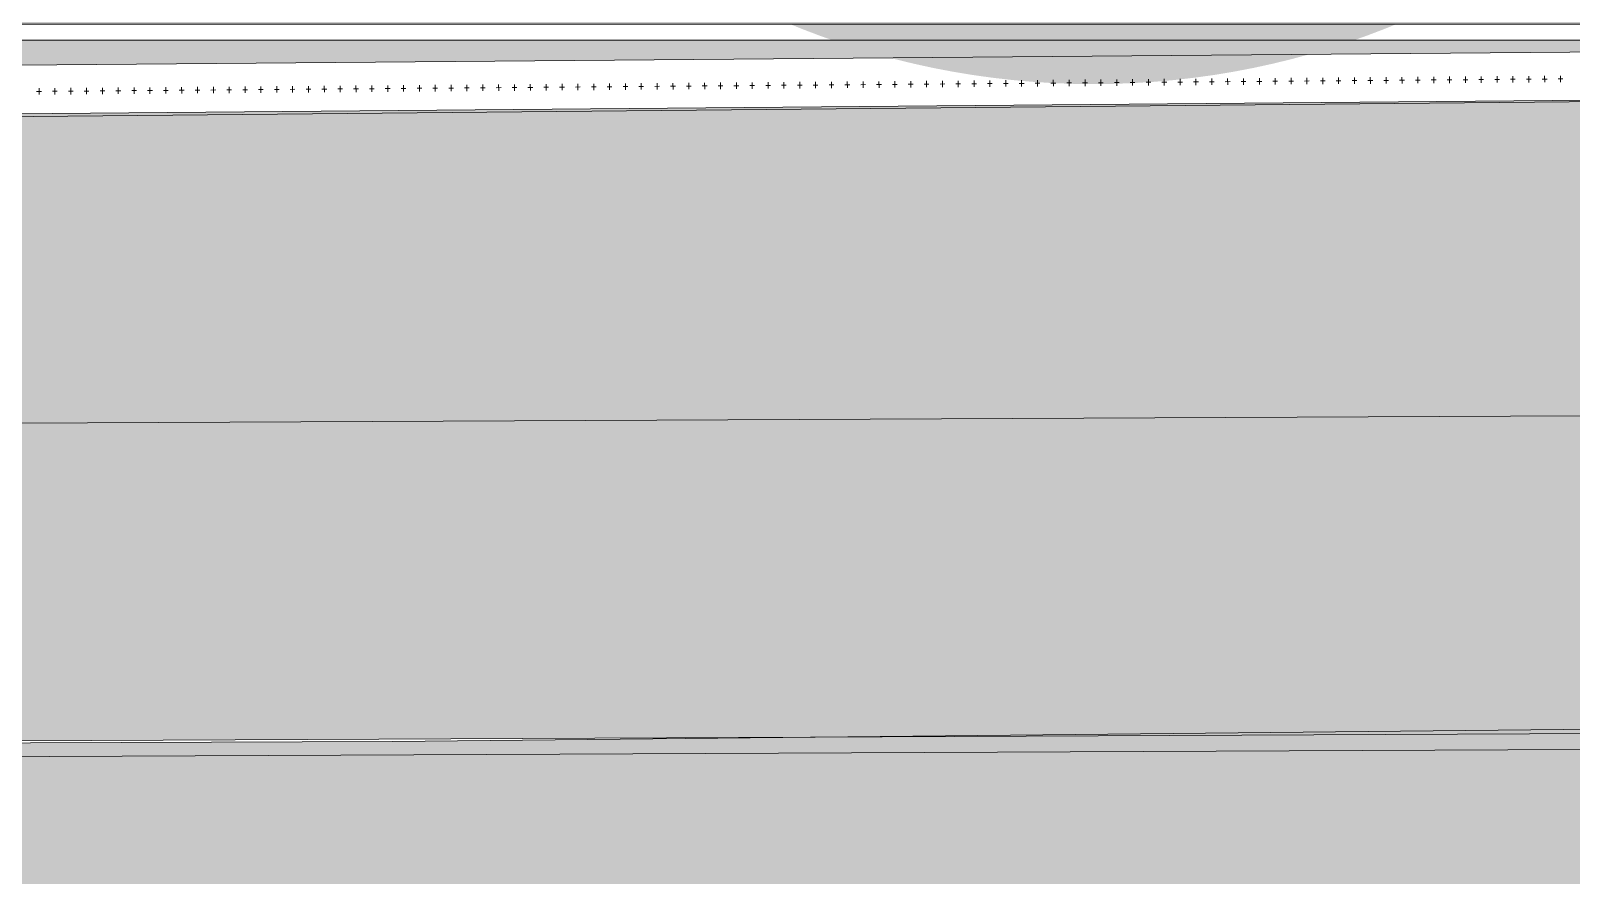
# Model space of a CAD drawing. Header units: millimetres. Extents: x 141848 to 1648660, y -465012 to -151356.
# Drawn here: x 451871 to 461567, y -276038 to -270728 of the extents above; entities that cross this region are included whole.
import ezdxf

# ---------------------------------------------------------------- set-up
doc = ezdxf.new("R2010")
doc.units = ezdxf.units.MM
doc.header["$MEASUREMENT"] = 0
doc.linetypes.add('Wipeout_Contour', pattern=[1000, 0, -1000])
for name, color, linetype in [('Divers - Dessin général', 7, 'Continuous'), ('Sols_ Dalles', 7, 'Continuous'), ('Structure - Murs extérieurs', 7, 'Continuous'), ('TopoAlt', 7, 'Continuous')]:
    doc.layers.add(name, color=color, linetype=linetype)

# ---------------------------------------------------------------- blocks, each defined once
blk = doc.blocks.new('Garde-corps_3_1')
at = {"color": 7, "linetype": 'Continuous', "lineweight": 5}
for p, q in [((451922.9, -271089.3), (451923.3, -271129.3)), ((452022.7, -271088.5), (452023, -271128.5)), ((452122.4, -271087.7), (452122.8, -271127.7)), ((452222.2, -271086.9), (452222.5, -271126.9)), ((452321.9, -271086.1), (452322.3, -271126.1)), ((452421.7, -271085.2), (452422, -271125.2)), ((452521.5, -271084.4), (452521.8, -271124.4)), ((452621.2, -271083.6), (452621.5, -271123.6)), ((452721, -271082.8), (452721.3, -271122.8)), ((452820.7, -271082), (452821.1, -271122)), ((452920.5, -271081.1), (452920.8, -271121.1)), ((453020.2, -271080.3), (453020.6, -271120.3)), ((453120, -271079.5), (453120.3, -271119.5)), ((453219.8, -271078.7), (453220.1, -271118.7)), ((453319.5, -271077.9), (453319.8, -271117.9)), ((453419.3, -271077), (453419.6, -271117)), ((453519, -271076.2), (453519.3, -271116.2)), ((453618.8, -271075.4), (453619.1, -271115.4)), ((453718.5, -271074.6), (453718.9, -271114.6)), ((453818.3, -271073.8), (453818.6, -271113.8)), ((453918, -271072.9), (453918.4, -271112.9)), ((454033, -271092), (454003, -271092.2)), ((454017.8, -271072.1), (454018.1, -271112.1)), ((454132.7, -271091.2), (454102.7, -271091.4)), ((454117.6, -271071.3), (454117.9, -271111.3)), ((454232.5, -271090.4), (454202.5, -271090.6)), ((454217.3, -271070.5), (454217.6, -271110.5)), ((454332.2, -271089.5), (454302.2, -271089.8)), ((454317.1, -271069.7), (454317.4, -271109.7)), ((454432, -271088.7), (454402, -271089)), ((454416.8, -271068.8), (454417.2, -271108.8)), ((454531.7, -271087.9), (454501.7, -271088.1)), ((454516.6, -271068), (454516.9, -271108)), ((454631.5, -271087.1), (454601.5, -271087.3)), ((454616.3, -271067.2), (454616.7, -271107.2)), ((454731.3, -271086.3), (454701.3, -271086.5)), ((454716.1, -271066.4), (454716.4, -271106.4)), ((454831, -271085.4), (454801, -271085.7)), ((454815.8, -271065.6), (454816.2, -271105.6)), ((454930.8, -271084.6), (454900.8, -271084.9)), ((454915.6, -271064.7), (454915.9, -271104.7)), ((455030.5, -271083.8), (455000.5, -271084)), ((455015.4, -271063.9), (455015.7, -271103.9)), ((455130.3, -271083), (455100.3, -271083.2)), ((455115.1, -271063.1), (455115.4, -271103.1)), ((455230, -271082.2), (455200, -271082.4)), ((455214.9, -271062.3), (455215.2, -271102.3)), ((455329.8, -271081.3), (455299.8, -271081.6)), ((455314.6, -271061.5), (455315, -271101.5)), ((455429.5, -271080.5), (455399.5, -271080.8)), ((455414.4, -271060.6), (455414.7, -271100.6)), ((455529.3, -271079.7), (455499.3, -271080)), ((455514.1, -271059.8), (455514.5, -271099.8)), ((455629.1, -271078.9), (455599.1, -271079.1)), ((455613.9, -271059), (455614.2, -271099)), ((455728.8, -271078.1), (455698.8, -271078.3)), ((455713.7, -271058.2), (455714, -271098.2)), ((455828.6, -271077.2), (455798.6, -271077.5)), ((455813.4, -271057.4), (455813.7, -271097.4)), ((455928.3, -271076.4), (455898.3, -271076.7)), ((455913.2, -271056.6), (455913.5, -271096.6)), ((456028.1, -271075.6), (455998.1, -271075.9)), ((456012.9, -271055.7), (456013.2, -271095.7)), ((456127.8, -271074.8), (456097.8, -271075)), ((456112.7, -271054.9), (456113, -271094.9)), ((456227.6, -271074), (456197.6, -271074.2)), ((456212.4, -271054.1), (456212.8, -271094.1)), ((456327.3, -271073.1), (456297.4, -271073.4)), ((456312.2, -271053.3), (456312.5, -271093.3)), ((456427.1, -271072.3), (456397.1, -271072.6)), ((456411.9, -271052.5), (456412.3, -271092.5)), ((456526.9, -271071.5), (456496.9, -271071.8)), ((456511.7, -271051.6), (456512, -271091.6)), ((456626.6, -271070.7), (456596.6, -271070.9)), ((456611.5, -271050.8), (456611.8, -271090.8)), ((456726.4, -271069.9), (456696.4, -271070.1)), ((456711.2, -271050), (456711.5, -271090)), ((456826.1, -271069.1), (456796.1, -271069.3)), ((456811, -271049.2), (456811.3, -271089.2)), ((456925.9, -271068.2), (456895.9, -271068.5)), ((456910.7, -271048.4), (456911.1, -271088.4)), ((457025.6, -271067.4), (456995.6, -271067.7)), ((457010.5, -271047.5), (457010.8, -271087.5)), ((457125.4, -271066.6), (457095.4, -271066.8)), ((457110.2, -271046.7), (457110.6, -271086.7)), ((457225.2, -271065.8), (457195.2, -271066)), ((457210, -271045.9), (457210.3, -271085.9)), ((457324.9, -271065), (457294.9, -271065.2)), ((457309.7, -271045.1), (457310.1, -271085.1)), ((457424.7, -271064.1), (457394.7, -271064.4)), ((457409.5, -271044.3), (457409.8, -271084.3)), ((457524.4, -271063.3), (457494.4, -271063.6)), ((457509.3, -271043.4), (457509.6, -271083.4)), ((457624.2, -271062.5), (457594.2, -271062.7)), ((457609, -271042.6), (457609.3, -271082.6)), ((457723.9, -271061.7), (457693.9, -271061.9)), ((457708.8, -271041.8), (457709.1, -271081.8)), ((457823.7, -271060.9), (457793.7, -271061.1)), ((457808.5, -271041), (457808.9, -271081)), ((457923.4, -271060), (457893.4, -271060.3)), ((457908.3, -271040.2), (457908.6, -271080.2)), ((458023.2, -271059.2), (457993.2, -271059.5)), ((458008, -271039.3), (458008.4, -271079.3)), ((458123, -271058.4), (458093, -271058.6)), ((458107.8, -271038.5), (458108.1, -271078.5)), ((458222.7, -271057.6), (458192.7, -271057.8)), ((458207.5, -271037.7), (458207.9, -271077.7)), ((458322.5, -271056.8), (458292.5, -271057)), ((458307.3, -271036.9), (458307.6, -271076.9)), ((458422.2, -271055.9), (458392.2, -271056.2)), ((458407.1, -271036.1), (458407.4, -271076.1)), ((458522, -271055.1), (458492, -271055.4)), ((458506.8, -271035.2), (458507.1, -271075.2)), ((458621.7, -271054.3), (458591.7, -271054.5)), ((458606.6, -271034.4), (458606.9, -271074.4)), ((458721.5, -271053.5), (458691.5, -271053.7)), ((458706.3, -271033.6), (458706.7, -271073.6)), ((458821.2, -271052.7), (458791.3, -271052.9)), ((458806.1, -271032.8), (458806.4, -271072.8)), ((458921, -271051.8), (458891, -271052.1)), ((458905.8, -271032), (458906.2, -271072)), ((459020.8, -271051), (458990.8, -271051.3)), ((459005.6, -271031.1), (459005.9, -271071.1)), ((459120.5, -271050.2), (459090.5, -271050.5)), ((459105.4, -271030.3), (459105.7, -271070.3)), ((459220.3, -271049.4), (459190.3, -271049.6)), ((459205.1, -271029.5), (459205.4, -271069.5)), ((459320, -271048.6), (459290, -271048.8)), ((459304.9, -271028.7), (459305.2, -271068.7)), ((459419.8, -271047.7), (459389.8, -271048)), ((459404.6, -271027.9), (459405, -271067.9)), ((459519.5, -271046.9), (459489.5, -271047.2)), ((459504.4, -271027), (459504.7, -271067)), ((459619.3, -271046.1), (459589.3, -271046.4)), ((459604.1, -271026.2), (459604.5, -271066.2)), ((459719.1, -271045.3), (459689.1, -271045.5)), ((459703.9, -271025.4), (459704.2, -271065.4)), ((459818.8, -271044.5), (459788.8, -271044.7)), ((459803.6, -271024.6), (459804, -271064.6)), ((459918.6, -271043.6), (459888.6, -271043.9)), ((459903.4, -271023.8), (459903.7, -271063.8)), ((460018.3, -271042.8), (459988.3, -271043.1)), ((460003.2, -271023), (460003.5, -271063)), ((460118.1, -271042), (460088.1, -271042.3)), ((460102.9, -271022.1), (460103.2, -271062.1)), ((460217.8, -271041.2), (460187.8, -271041.4)), ((460202.7, -271021.3), (460203, -271061.3)), ((460317.6, -271040.4), (460287.6, -271040.6)), ((460302.4, -271020.5), (460302.8, -271060.5)), ((460417.3, -271039.6), (460387.3, -271039.8)), ((460402.2, -271019.7), (460402.5, -271059.7)), ((460517.1, -271038.7), (460487.1, -271039)), ((460501.9, -271018.9), (460502.3, -271058.9)), ((460616.9, -271037.9), (460586.9, -271038.2)), ((460601.7, -271018), (460602, -271058)), ((460716.6, -271037.1), (460686.6, -271037.3)), ((460701.4, -271017.2), (460701.8, -271057.2)), ((460816.4, -271036.3), (460786.4, -271036.5)), ((460801.2, -271016.4), (460801.5, -271056.4)), ((460916.1, -271035.5), (460886.1, -271035.7)), ((460901, -271015.6), (460901.3, -271055.6)), ((461015.9, -271034.6), (460985.9, -271034.9)), ((461000.7, -271014.8), (461001, -271054.8)), ((461115.6, -271033.8), (461085.6, -271034.1)), ((461100.5, -271013.9), (461100.8, -271053.9)), ((461215.4, -271033), (461185.4, -271033.2)), ((461200.2, -271013.1), (461200.6, -271053.1)), ((461315.1, -271032.2), (461285.2, -271032.4)), ((461300, -271012.3), (461300.3, -271052.3)), ((461414.9, -271031.4), (461384.9, -271031.6)), ((461399.7, -271011.5), (461400.1, -271051.5)), ((461514.7, -271030.5), (461484.7, -271030.8)), ((461499.5, -271010.7), (461499.8, -271050.7)), ((451938.1, -271109.2), (451908.1, -271109.5)), ((452037.8, -271108.4), (452007.8, -271108.6)), ((452137.6, -271107.6), (452107.6, -271107.8)), ((452237.4, -271106.7), (452207.4, -271107)), ((452337.1, -271105.9), (452307.1, -271106.2)), ((452436.9, -271105.1), (452406.9, -271105.4)), ((452536.6, -271104.3), (452506.6, -271104.5)), ((452636.4, -271103.5), (452606.4, -271103.7)), ((452736.1, -271102.7), (452706.1, -271102.9)), ((452835.9, -271101.8), (452805.9, -271102.1)), ((452935.6, -271101), (452905.6, -271101.3)), ((453035.4, -271100.2), (453005.4, -271100.4)), ((453135.2, -271099.4), (453105.2, -271099.6)), ((453234.9, -271098.6), (453204.9, -271098.8)), ((453334.7, -271097.7), (453304.7, -271098)), ((453434.4, -271096.9), (453404.4, -271097.2)), ((453534.2, -271096.1), (453504.2, -271096.3)), ((453633.9, -271095.3), (453603.9, -271095.5)), ((453733.7, -271094.5), (453703.7, -271094.7)), ((453833.4, -271093.6), (453803.5, -271093.9)), ((453933.2, -271092.8), (453903.2, -271093.1))]:
    blk.add_line(p, q, dxfattribs=at)

msp = doc.modelspace()

# ---------------------------------------------------------------- hatches: boundary and pattern name
at = {"linetype": 'Continuous', "lineweight": 0, "true_color": 0x6f6f6f}
h = msp.add_hatch(color=8, dxfattribs=at)
h.paths.add_polyline_path([(360547.961, -275935.042), (360547.961, -295062.571), (487920.34, -293826.868), (487920.34, -270902.734), (487462.568, -270902.734), (472913.119, -271040.575), (472913.119, -163437.635), (371855.719, -163437.635), (371855.719, -271040.575), (371882.482, -271040.57), (371882.665, -272000.514, -0.40942736), (367883.201, -275935.042)])
h.paths.add_polyline_path([(377135.103, -260639.953), (373845.103, -260639.953), (373845.103, -248364.953), (373845.103, -243089.974), (373845.103, -242189.974), (377135.103, -242189.974)], flags=0)
h.paths.add_polyline_path([(415474.561, -260810.571), (380202.952, -260810.571), (380202.952, -230015.57), (380202.952, -193810.571), (380202.952, -171995.57), (431505.799, -171995.57), (464309.564, -171995.57), (464309.564, -262266.885), (436549.587, -262266.885), (436549.587, -189810.571), (412055.061, -189810.571), (412055.061, -201780.57), (412055.061, -204495.57), (415454.069, -204495.57), (415454.069, -208495.57), (415454.069, -218295.57), (405655.061, -218295.57), (405655.061, -222495.57), (415474.561, -222495.57)], flags=0)
h.paths.add_polyline_path([(381436.562, -269433.913, -0.09031866), (381558.292, -268727.623, -0.20144873), (382612.158, -267592.74, -0.10421145), (383417.525, -267415.055), (384017.498, -267409.371, -0.10404461), (384824.873, -267571.244, -0.23825546), (385983.776, -268953.318, -0.05518862), (386036.355, -269390.334), (386038.45, -269611.438), (386050.565, -270890.267), (385792.102, -271892.761, -0.26794919), (384069.602, -272909.124), (383469.629, -272914.808, -0.19371746), (382078.771, -272370.185, -0.07056876), (381728.183, -271931.262, -0.1316525), (381450.772, -270933.845)], flags=0)
h.paths.add_polyline_path([(392016.505, -273452.052), (392030.007, -267377.824, -0.3805567), (394016.505, -265609.826), (394094.233, -265609.826), (394094.233, -270609.826), (409094.233, -270609.826), (409094.233, -265609.826), (414055.71, -265609.826, -0.41421356), (415555.71, -267109.826), (415555.71, -273660.699, -0.34550161), (413836.804, -275433.432), (394027.271, -275599.002, -0.4157911), (392016.505, -273599.031)], flags=0)
h.paths.add_polyline_path([(424209.612, -271504.083, -0.13447393), (423930.467, -270484.937), (423930.467, -268984.937, -0.41421356), (425930.467, -266984.937), (426530.467, -266984.937, -0.41421356), (428530.467, -268984.937), (428530.467, -270484.937, -0.12882035), (428273.55, -271465.581, -0.27093629), (426530.467, -272484.937), (425930.467, -272484.937, -0.26498)], flags=0)
h.paths.add_polyline_path([(436562.206, -273329.325), (436569.468, -267730.336, -0.09856151), (436800.237, -266943.721), (436817.2, -266951.545, -0.258849), (438654.998, -265605.827), (438652.661, -265587.294), (439337.088, -265587.294), (439337.088, -265687.294), (439337.088, -270687.294), (469237.088, -270687.294), (469237.088, -265687.294), (470907.523, -265687.294), (472885.813, -265687.294), (472885.813, -267687.294), (472885.813, -271062.255, 0.00134576), (472885.842, -271073.021), (472896.728, -273095.233, -0.41421356), (470907.523, -275105.97), (462184.053, -275105.97, -0.00518896), (462130.957, -275116.103), (454147.511, -275196.191), (438770.531, -275253.24, -0.38655333), (436572.608, -273475.385, -0.02518922)], flags=0)
at = {"linetype": 'Continuous', "lineweight": 0, "true_color": 0x90b349}
msp.add_hatch(color=55, dxfattribs=at).paths.add_polyline_path([(469237.088, -270787.354), (439237.088, -270787.354), (439237.088, -273253.269), (469248.134, -273114.341), (469237.248, -271092.129), (469237.183, -271092.129, -0.00134576), (469237.103, -271062.255), (469237.088, -271062.255)])
at = {"layer": 'Sols_ Dalles', "linetype": 'Continuous', "lineweight": 0, "true_color": 0x2e271c}
msp.add_hatch(color=250, dxfattribs=at).paths.add_polyline_path([(436660.829, -273253.269, 0.4157911), (438671.595, -275253.24), (470808.586, -275105.97, 0.41421356), (472797.791, -273095.233), (472786.905, -271073.021, -0.00134576), (472786.876, -271062.255), (472786.876, -267687.294), (472786.876, -265687.294), (469237.088, -265687.294), (469237.088, -270787.292), (469237.248, -271092.129), (469248.134, -273114.341), (439237.088, -273253.269), (439237.088, -270687.294), (439237.088, -265687.294), (438660.829, -265687.294, 0.25884891), (436813.282, -267154.752, 0.09856162), (436660.829, -267920.633)])

# ---------------------------------------------------------------- linework, layer by layer
at = {"color": 9, "linetype": 'Continuous', "lineweight": 5}
msp.add_lwpolyline([(436572.608, -273475.385, 0.38655333), (438770.531, -275253.24), (454147.511, -275196.191), (462130.957, -275116.103, 0.00518896), (462184.053, -275105.97), (470907.523, -275105.97, 0.41421356), (472896.728, -273095.233), (472885.842, -271073.021, -0.00134576), (472885.813, -271062.255), (472885.813, -267687.294), (472885.813, -265687.294), (470907.523, -265687.294), (469237.088, -265687.294), (469237.088, -270687.294), (439337.088, -270687.294), (439337.088, -265687.294), (439337.088, -265587.294), (438652.661, -265587.294), (438654.998, -265605.827, 0.258849), (436817.2, -266951.545), (436800.237, -266943.721, 0.09856151), (436569.468, -267730.336), (436562.206, -273329.325, 0.02518922)], format="xyb", close=True, dxfattribs=at)
at = {"color": 7, "linetype": 'Continuous', "lineweight": 5}
msp.add_lwpolyline([(469237.088, -270787.354), (439237.088, -270787.354), (439237.088, -273253.269), (469248.134, -273114.341), (469237.248, -271092.129), (469237.183, -271092.129, -0.00134576), (469237.103, -271062.255), (469237.088, -271062.255)], format="xyb", close=True, dxfattribs=at)
at = {"color": 253, "linetype": 'Continuous', "lineweight": 5, "true_color": 0x9f9f9f, "flags": 128}
msp.add_lwpolyline([(469248.134, -273114.341), (439237.088, -273253.269)], dxfattribs=at)
at = {"layer": 'Sols_ Dalles', "color": 7, "linetype": 'Continuous', "lineweight": 5, "flags": 128}
msp.add_lwpolyline([(436660.829, -273253.269, 0.4157911), (438671.595, -275253.24), (470808.586, -275105.97, 0.41421356), (472797.791, -273095.233), (472786.905, -271073.021, -0.00134576), (472786.876, -271062.255), (472786.876, -267687.294), (472786.876, -265687.294), (469237.088, -265687.294), (469237.088, -270787.292), (469237.248, -271092.129), (469248.134, -273114.341), (439237.088, -273253.269), (439237.088, -270687.294), (439237.088, -265687.294), (438660.829, -265687.294, 0.25884891), (436813.282, -267154.752, 0.09856162), (436660.829, -267920.633)], format="xyb", close=True, dxfattribs=at)
at = {"layer": 'Sols_ Dalles', "color": 250, "linetype": 'Continuous', "lineweight": 5, "true_color": 0x1f1f1f}
msp.add_lwpolyline([(436660.829, -273253.269, 0.4157911), (438671.595, -275253.24), (470808.586, -275105.97, 0.41421356), (472797.791, -273095.233), (472786.905, -271073.021, -0.00134576), (472786.876, -271062.255), (472786.876, -267687.294), (472786.876, -265687.294), (469237.088, -265687.294), (469237.088, -270787.292), (469237.248, -271092.129), (469248.134, -273114.341), (439237.088, -273253.269), (439237.088, -270687.294), (439237.088, -265687.294), (438660.829, -265687.294, 0.25884891), (436813.282, -267154.752, 0.09856162), (436660.829, -267920.633)], format="xyb", close=True, dxfattribs=at)
at = {"layer": 'Structure - Murs extérieurs', "color": 7, "linetype": 'Continuous', "lineweight": 5}
for points in [[(439237.088, -270787.292), (469237.088, -270787.292)], [(470808.586, -275105.97), (438671.595, -275253.24)], [(438672.092, -275353.239), (470809.084, -275205.969)]]:
    msp.add_lwpolyline(points, dxfattribs=at)
at = {"layer": 'TopoAlt', "color": 190, "linetype": 'Continuous', "lineweight": 5, "true_color": 0x8002ff}
msp.add_lwpolyline([(472585.867, -270769.248), (436746.476, -271071.504)], dxfattribs=at)

# ---------------------------------------------------------------- next in the draw order: wipeouts: each hides what was drawn before it
at = {"color": 254, "linetype": 'Wipeout_Contour', "lineweight": 0, "ltscale": 2117691.449904223}
msp.add_wipeout([(472585.867, -270769.248), (436746.471, -271070.502), (436748.136, -271379.892), (472585.813, -271069.253)], dxfattribs=at).dxf.layer = 'TopoAlt'

# ---------------------------------------------------------------- next in the draw order: hatches: boundary and pattern name
at = {"linetype": 'Continuous', "lineweight": 0, "true_color": 0xa7a7a7}
msp.add_hatch(color=253, dxfattribs=at).paths.add_polyline_path([(453558.776, -266063.202, 1), (463558.776, -266063.202, 1)])

# ---------------------------------------------------------------- next in the draw order: linework, layer by layer
at = {"layer": 'Divers - Dessin général', "color": 14, "linetype": 'Continuous', "lineweight": 5, "true_color": 0x990000}
msp.add_lwpolyline([(472905.195, -163437.635), (472885.813, -271067.638), (371555.907, -272027.634), (371538.537, -197317.635), (371535.195, -163437.635)], close=True, dxfattribs=at)
at = {"layer": 'Structure - Murs extérieurs', "color": 7, "linetype": 'Continuous', "lineweight": 5, "flags": 128}
for points in [[(469137.088, -270687.292), (439337.088, -270687.292), (439337.088, -265687.294), (439337.088, -265587.294), (439237.088, -265587.294), (438652.661, -265587.294, 0.25972716), (436720.906, -267116.457, 0.0985618), (436560.829, -267920.633), (436560.829, -273253.269, 0.41578544), (438672.092, -275353.239), (470809.084, -275205.969, 0.41421921)], [(470808.586, -275105.97), (438671.595, -275253.24, -0.4157911), (436660.829, -273253.269), (436660.829, -267920.633, -0.09856162), (436813.282, -267154.752, -0.2588489), (438660.829, -265687.294), (439237.088, -265687.294), (439237.088, -270687.292), (439237.088, -270787.292), (439337.088, -270787.292), (469137.088, -270787.292)]]:
    msp.add_lwpolyline(points, format="xyb", dxfattribs=at)
at = {"layer": 'TopoAlt', "color": 7, "linetype": 'Continuous', "lineweight": 5, "flags": 128}
msp.add_lwpolyline([(472585.867, -270769.248), (436746.471, -271070.502), (436748.136, -271379.892), (472585.813, -271069.253)], close=True, dxfattribs=at)

# ---------------------------------------------------------------- next in the draw order: block references
at = {"color": 7, "linetype": 'Continuous', "lineweight": 5}
msp.add_blockref('Garde-corps_3_1', (0, 0), dxfattribs=at)

doc.saveas('drawing.dxf')
